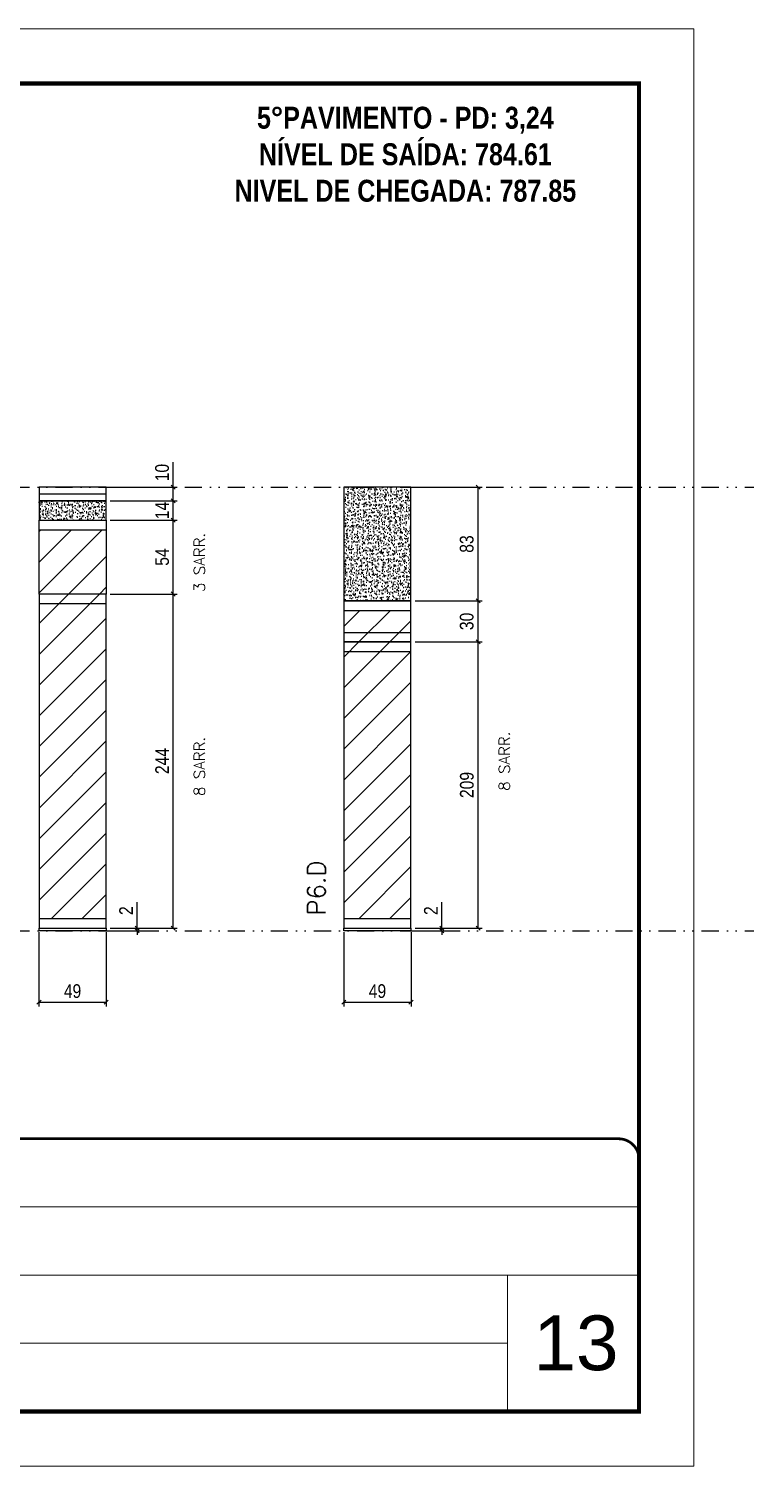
# Model space of a CAD drawing. Extents: x 13770 to 23315, y 867 to 16997.
# Drawn here: x 15385 to 15908, y 12353 to 13403 of the extents above; entities that cross this region are included whole.
import ezdxf

# ---------------------------------------------------------------- set-up
doc = ezdxf.new("R2010")
doc.units = 0
for name, pattern in [('CONTINUO', [0]), ('DASHED', [0.75, 0.5, -0.25]), ('DIVIDE2', [0.625, 0.25, -0.125, 0, -0.125, 0, -0.125])]:
    doc.linetypes.add(name, pattern=pattern)
for name, color, linetype, lineweight in [('CARIMBO', 255, 'Continuous', 9), ('Folhas', 255, 'Continuous', 9), ('Hachura', 251, 'Continuous', 9), ('SARRAFO DE PRESSAO', 251, 'DASHED', 9), ('Texto Seção', 7, 'Continuous', 15)]:
    doc.layers.add(name, color=color, linetype=linetype, lineweight=lineweight)
for name, color, linetype in [('COTA', 241, 'Continuous'), ('NOMENCLATURA', 7, 'Continuous'), ('Nível', 160, 'Continuous'), ('Painéis', 200, 'Continuous'), ('SARR_2.2x7', 40, 'Continuous'), ('SARR_7x10', 140, 'Continuous')]:
    doc.layers.add(name, color=color, linetype=linetype)
doc.styles.add('ARIAL', font='arial.ttf')
doc.styles.add('COTA TECNICA', font='techl___.ttf', dxfattribs={"height": 10})
doc.styles.add('COTA TECNICA-50', font='techl___.ttf', dxfattribs={"height": 10})
doc.styles.add('REGUA-120', font='ROMANS.shx', dxfattribs={"height": 15})
doc.styles.add('ROMANC', font='techb___.ttf', dxfattribs={"height": 2.5})
doc.styles.add('ROMANS', font='romans.shx')
doc.dimstyles.new('COTA PAINEL-50', dxfattribs={"dimtxt": 10, "dimasz": 3, "dimexe": 3, "dimexo": 3, "dimgap": 3, "dimtad": 1, "dimdec": 1, "dimzin": 12, "dimdsep": 46, "dimtxsty": 'COTA TECNICA-50', "dimblk1": 'OBLIQUE', "dimblk2": 'OBLIQUE', "dimsah": 1, "dimcen": 0.9, "dimclrd": 4, "dimclre": 4, "dimclrt": 240, "dimadec": 1, "dimazin": 3, "dimtfac": 1, "dimtdec": 1, "dimtmove": 0, "dimatfit": 3, "dimfxl": 1, "dimtolj": 1, "dimtzin": 12, "dimarcsym": 0})
doc.dimstyles.new('PAINEL', dxfattribs={"dimtxt": 10, "dimasz": 3, "dimexe": 3, "dimexo": 3, "dimgap": 3, "dimtad": 1, "dimdec": 1, "dimzin": 12, "dimdsep": 46, "dimtxsty": 'COTA TECNICA', "dimblk1": 'OBLIQUE', "dimblk2": 'OBLIQUE', "dimsah": 1, "dimcen": 0.9, "dimclrd": 4, "dimclre": 4, "dimclrt": 240, "dimadec": 1, "dimazin": 3, "dimtfac": 1, "dimtdec": 1, "dimtmove": 0, "dimatfit": 3, "dimfxl": 1, "dimtolj": 1, "dimtzin": 12, "dimarcsym": 0})

# ---------------------------------------------------------------- blocks, each defined once
blk = doc.blocks.new('9999999999')
at = {"color": 30, "linetype": 'CONTINUO'}
for p, q in [((98564.6, 34379.6), (99584, 34379.6)), ((98564.6, 34329.8), (99488, 34329.8)), ((99584, 34329.8), (99488, 34329.8)), ((99488, 34329.8), (99488, 34230.2)), ((98564.6, 34280), (99488, 34280))]:
    blk.add_line(p, q, dxfattribs=at)
at = {"color": 30, "linetype": 'CONTINUO', "const_width": 2}
blk.add_lwpolyline([(99584, 34230.2), (99584, 34414.4, 0.414214), (99569, 34429.4), (98229, 34429.4, 0.414214), (98214, 34414.4), (98214, 34245.2, 0.414214), (98229, 34230.2), (99584, 34230.2)], format="xyb", dxfattribs=at)
at = {"layer": 'Folhas'}
blk.add_lwpolyline([(98139, 34190.2), (99624, 34190.2), (99624, 35240.2), (98139, 35240.2)], close=True, dxfattribs=at)
at = {"layer": 'Folhas', "color": 30, "const_width": 3}
blk.add_lwpolyline([(98214, 34230.2), (99584, 34230.2), (99584, 35200.2), (98214, 35200.2)], close=True, dxfattribs=at)
blk = doc.blocks.new('_Oblique')
at = {"color": 0, "linetype": 'ByBlock', "lineweight": -2}
blk.add_line((-0.5, -0.5), (0.5, 0.5), dxfattribs=at)
blk = doc.blocks.new('*D207')
at = {"layer": 'COTA', "color": 4, "lineweight": -2, "transparency": 16777216}
for p, q in [((15392.9, 12742.9), (15392.9, 12688.7)), ((15441.9, 12742.9), (15441.9, 12688.7)), ((15392.9, 12691.7), (15441.9, 12691.7))]:
    blk.add_line(p, q, dxfattribs=at)
at = {"layer": 'Defpoints', "color": 0, "transparency": 16777216}
for p in [(15392.9, 12745.9), (15441.9, 12745.9), (15441.9, 12691.7)]:
    blk.add_point(p, dxfattribs=at)
at = {"layer": 'COTA', "color": 4, "lineweight": -2, "transparency": 16777216, "xscale": 3, "yscale": 3, "zscale": 3, "rotation": 180}
blk.add_blockref('_Oblique', (15392.9, 12691.7), dxfattribs=at)
at = {"layer": 'COTA', "color": 4, "lineweight": -2, "transparency": 16777216, "xscale": 3, "yscale": 3, "zscale": 3}
blk.add_blockref('_Oblique', (15441.9, 12691.7), dxfattribs=at)
at = {"layer": 'COTA', "color": 240, "transparency": 16777216, "insert": (15417.4, 12699.8), "char_height": 10, "attachment_point": 5, "style": 'COTA TECNICA'}
blk.add_mtext('\\A1;49', dxfattribs=at)
blk = doc.blocks.new('*D208')
at = {"layer": 'COTA', "color": 4, "lineweight": -2, "transparency": 16777216}
for p, q in [((15464.5, 12745.9), (15464.5, 12764.7)), ((15444.9, 12745.9), (15467.5, 12745.9)), ((15444.9, 12743.9), (15467.5, 12743.9)), ((15464.5, 12743.9), (15464.5, 12745.9)), ((15464.5, 12743.9), (15464.5, 12740.9))]:
    blk.add_line(p, q, dxfattribs=at)
at = {"layer": 'Defpoints', "color": 0, "transparency": 16777216}
for p in [(15441.9, 12745.9), (15441.9, 12743.9), (15464.5, 12743.9)]:
    blk.add_point(p, dxfattribs=at)
at = {"layer": 'COTA', "color": 4, "lineweight": -2, "transparency": 16777216, "xscale": 3, "yscale": 3, "zscale": 3}
for p, rotation in [((15464.5, 12745.9), 270), ((15464.5, 12743.9), 90)]:
    blk.add_blockref('_Oblique', p, dxfattribs=dict(at, rotation=rotation))
at = {"layer": 'COTA', "color": 240, "transparency": 16777216, "insert": (15456.5, 12758.6), "char_height": 10, "attachment_point": 5, "rotation": 90, "style": 'COTA TECNICA-50'}
blk.add_mtext('\\A1;2', dxfattribs=at)
blk = doc.blocks.new('*D209')
at = {"layer": 'COTA', "color": 4, "lineweight": -2, "transparency": 16777216}
for p, q in [((15444.9, 13057.9), (15493.9, 13057.9)), ((15490.9, 13043.9), (15490.9, 13057.9)), ((15444.9, 13043.9), (15493.9, 13043.9))]:
    blk.add_line(p, q, dxfattribs=at)
at = {"layer": 'Defpoints', "color": 0, "transparency": 16777216}
for p in [(15441.9, 13057.9), (15490.9, 13057.9), (15441.9, 13043.9)]:
    blk.add_point(p, dxfattribs=at)
at = {"layer": 'COTA', "color": 4, "lineweight": -2, "transparency": 16777216, "xscale": 3, "yscale": 3, "zscale": 3}
for p, rotation in [((15490.9, 13057.9), 90), ((15490.9, 13043.9), 270)]:
    blk.add_blockref('_Oblique', p, dxfattribs=dict(at, rotation=rotation))
at = {"layer": 'COTA', "color": 240, "transparency": 16777216, "insert": (15482.8, 13050.9), "char_height": 10, "attachment_point": 5, "rotation": 90, "style": 'COTA TECNICA'}
blk.add_mtext('\\A1;14', dxfattribs=at)
blk = doc.blocks.new('*D210')
at = {"layer": 'COTA', "color": 4, "lineweight": -2, "transparency": 16777216}
for p, q in [((15444.9, 12989.9), (15493.9, 12989.9)), ((15490.9, 12745.9), (15490.9, 12989.9)), ((15444.9, 12745.9), (15493.9, 12745.9))]:
    blk.add_line(p, q, dxfattribs=at)
at = {"layer": 'Defpoints', "color": 0, "transparency": 16777216}
for p in [(15441.9, 12989.9), (15490.9, 12989.9), (15441.9, 12745.9)]:
    blk.add_point(p, dxfattribs=at)
at = {"layer": 'COTA', "color": 4, "lineweight": -2, "transparency": 16777216, "xscale": 3, "yscale": 3, "zscale": 3}
for p, rotation in [((15490.9, 12989.9), 90), ((15490.9, 12745.9), 270)]:
    blk.add_blockref('_Oblique', p, dxfattribs=dict(at, rotation=rotation))
at = {"layer": 'COTA', "color": 240, "transparency": 16777216, "insert": (15482.8, 12867.9), "char_height": 10, "attachment_point": 5, "rotation": 90, "style": 'COTA TECNICA'}
blk.add_mtext('\\A1;244', dxfattribs=at)
blk = doc.blocks.new('*D211')
at = {"layer": 'COTA', "color": 4, "lineweight": -2, "transparency": 16777216}
for p, q in [((15444.9, 13043.9), (15493.9, 13043.9)), ((15490.9, 12989.9), (15490.9, 13043.9)), ((15444.9, 12989.9), (15493.9, 12989.9))]:
    blk.add_line(p, q, dxfattribs=at)
at = {"layer": 'Defpoints', "color": 0, "transparency": 16777216}
for p in [(15441.9, 13043.9), (15490.9, 13043.9), (15441.9, 12989.9)]:
    blk.add_point(p, dxfattribs=at)
at = {"layer": 'COTA', "color": 4, "lineweight": -2, "transparency": 16777216, "xscale": 3, "yscale": 3, "zscale": 3}
for p, rotation in [((15490.9, 13043.9), 90), ((15490.9, 12989.9), 270)]:
    blk.add_blockref('_Oblique', p, dxfattribs=dict(at, rotation=rotation))
at = {"layer": 'COTA', "color": 240, "transparency": 16777216, "insert": (15482.8, 13016.9), "char_height": 10, "attachment_point": 5, "rotation": 90, "style": 'COTA TECNICA'}
blk.add_mtext('\\A1;54', dxfattribs=at)
blk = doc.blocks.new('*D699')
at = {"layer": 'COTA', "color": 4, "lineweight": -2, "transparency": 16777216}
for p, q in [((15615.5, 12742.9), (15615.5, 12688.7)), ((15664.5, 12742.9), (15664.5, 12688.7)), ((15615.5, 12691.7), (15664.5, 12691.7))]:
    blk.add_line(p, q, dxfattribs=at)
at = {"layer": 'Defpoints', "color": 0, "transparency": 16777216}
for p in [(15615.5, 12745.9), (15664.5, 12745.9), (15664.5, 12691.7)]:
    blk.add_point(p, dxfattribs=at)
at = {"layer": 'COTA', "color": 4, "lineweight": -2, "transparency": 16777216, "xscale": 3, "yscale": 3, "zscale": 3, "rotation": 180}
blk.add_blockref('_Oblique', (15615.5, 12691.7), dxfattribs=at)
at = {"layer": 'COTA', "color": 4, "lineweight": -2, "transparency": 16777216, "xscale": 3, "yscale": 3, "zscale": 3}
blk.add_blockref('_Oblique', (15664.5, 12691.7), dxfattribs=at)
at = {"layer": 'COTA', "color": 240, "transparency": 16777216, "insert": (15640, 12699.8), "char_height": 10, "attachment_point": 5, "style": 'COTA TECNICA'}
blk.add_mtext('\\A1;49', dxfattribs=at)
blk = doc.blocks.new('*D700')
at = {"layer": 'COTA', "color": 4, "lineweight": -2, "transparency": 16777216}
for p, q in [((15687, 12745.9), (15687, 12764.7)), ((15667.5, 12745.9), (15690, 12745.9)), ((15667.5, 12743.9), (15690, 12743.9)), ((15687, 12743.9), (15687, 12745.9)), ((15687, 12743.9), (15687, 12740.9))]:
    blk.add_line(p, q, dxfattribs=at)
at = {"layer": 'Defpoints', "color": 0, "transparency": 16777216}
for p in [(15664.5, 12745.9), (15664.5, 12743.9), (15687, 12743.9)]:
    blk.add_point(p, dxfattribs=at)
at = {"layer": 'COTA', "color": 4, "lineweight": -2, "transparency": 16777216, "xscale": 3, "yscale": 3, "zscale": 3}
for p, rotation in [((15687, 12745.9), 270), ((15687, 12743.9), 90)]:
    blk.add_blockref('_Oblique', p, dxfattribs=dict(at, rotation=rotation))
at = {"layer": 'COTA', "color": 240, "transparency": 16777216, "insert": (15679, 12758.6), "char_height": 10, "attachment_point": 5, "rotation": 90, "style": 'COTA TECNICA-50'}
blk.add_mtext('\\A1;2', dxfattribs=at)
blk = doc.blocks.new('*D701')
at = {"layer": 'COTA', "color": 4, "lineweight": -2, "transparency": 16777216}
for p, q in [((15667.5, 13067.9), (15716.5, 13067.9)), ((15713.5, 12984.9), (15713.5, 13067.9)), ((15667.5, 12984.9), (15716.5, 12984.9))]:
    blk.add_line(p, q, dxfattribs=at)
at = {"layer": 'Defpoints', "color": 0, "transparency": 16777216}
for p in [(15664.5, 13067.9), (15713.5, 13067.9), (15664.5, 12984.9)]:
    blk.add_point(p, dxfattribs=at)
at = {"layer": 'COTA', "color": 4, "lineweight": -2, "transparency": 16777216, "xscale": 3, "yscale": 3, "zscale": 3}
for p, rotation in [((15713.5, 13067.9), 90), ((15713.5, 12984.9), 270)]:
    blk.add_blockref('_Oblique', p, dxfattribs=dict(at, rotation=rotation))
at = {"layer": 'COTA', "color": 240, "transparency": 16777216, "insert": (15705.2, 13026.4), "char_height": 10, "attachment_point": 5, "rotation": 90, "style": 'COTA TECNICA'}
blk.add_mtext('\\A1;83', dxfattribs=at)
blk = doc.blocks.new('*D702')
at = {"layer": 'COTA', "color": 4, "lineweight": -2, "transparency": 16777216}
for p, q in [((15667.5, 12954.9), (15716.5, 12954.9)), ((15713.5, 12745.9), (15713.5, 12954.9)), ((15667.5, 12745.9), (15716.5, 12745.9))]:
    blk.add_line(p, q, dxfattribs=at)
at = {"layer": 'Defpoints', "color": 0, "transparency": 16777216}
for p in [(15664.5, 12954.9), (15713.5, 12954.9), (15664.5, 12745.9)]:
    blk.add_point(p, dxfattribs=at)
at = {"layer": 'COTA', "color": 4, "lineweight": -2, "transparency": 16777216, "xscale": 3, "yscale": 3, "zscale": 3}
for p, rotation in [((15713.5, 12954.9), 90), ((15713.5, 12745.9), 270)]:
    blk.add_blockref('_Oblique', p, dxfattribs=dict(at, rotation=rotation))
at = {"layer": 'COTA', "color": 240, "transparency": 16777216, "insert": (15705.3, 12850.4), "char_height": 10, "attachment_point": 5, "rotation": 90, "style": 'COTA TECNICA'}
blk.add_mtext('\\A1;209', dxfattribs=at)
blk = doc.blocks.new('*D875')
at = {"layer": 'COTA', "color": 4, "lineweight": -2, "transparency": 16777216}
for p, q in [((15667.5, 12984.9), (15716.5, 12984.9)), ((15713.5, 12954.9), (15713.5, 12984.9)), ((15667.5, 12954.9), (15716.5, 12954.9))]:
    blk.add_line(p, q, dxfattribs=at)
at = {"layer": 'Defpoints', "color": 0, "transparency": 16777216}
for p in [(15664.5, 12984.9), (15713.5, 12984.9), (15664.5, 12954.9)]:
    blk.add_point(p, dxfattribs=at)
at = {"layer": 'COTA', "color": 4, "lineweight": -2, "transparency": 16777216, "xscale": 3, "yscale": 3, "zscale": 3}
for p, rotation in [((15713.5, 12984.9), 90), ((15713.5, 12954.9), 270)]:
    blk.add_blockref('_Oblique', p, dxfattribs=dict(at, rotation=rotation))
at = {"layer": 'COTA', "color": 240, "transparency": 16777216, "insert": (15705.2, 12969.9), "char_height": 10, "attachment_point": 5, "rotation": 90, "style": 'COTA TECNICA'}
blk.add_mtext('\\A1;30', dxfattribs=at)
blk = doc.blocks.new('*D1762')
at = {"layer": 'COTA', "color": 4, "lineweight": -2, "transparency": 16777216}
for p, q in [((15490.9, 13067.9), (15490.9, 13086.3)), ((15444.9, 13067.9), (15493.9, 13067.9)), ((15490.9, 13057.9), (15490.9, 13067.9)), ((15444.9, 13057.9), (15493.9, 13057.9))]:
    blk.add_line(p, q, dxfattribs=at)
at = {"layer": 'Defpoints', "color": 0, "transparency": 16777216}
for p in [(15441.9, 13067.9), (15490.9, 13067.9), (15441.9, 13057.9)]:
    blk.add_point(p, dxfattribs=at)
at = {"layer": 'COTA', "color": 4, "lineweight": -2, "transparency": 16777216, "xscale": 3, "yscale": 3, "zscale": 3}
for p, rotation in [((15490.9, 13067.9), 90), ((15490.9, 13057.9), 270)]:
    blk.add_blockref('_Oblique', p, dxfattribs=dict(at, rotation=rotation))
at = {"layer": 'COTA', "color": 240, "transparency": 16777216, "insert": (15482.8, 13078.6), "char_height": 10, "attachment_point": 5, "rotation": 90, "style": 'COTA TECNICA'}
blk.add_mtext('\\A1;10', dxfattribs=at)

msp = doc.modelspace()

# ---------------------------------------------------------------- hatches: boundary and pattern name
at = {"layer": 'COTA'}
h = msp.add_hatch(dxfattribs=at)
h.set_pattern_fill('AR-CONC', color=256, scale=0.03)
h.set_pattern_definition([(50, (-3837.6315, -2328.15), (5.4655401, -0.4781726), [0.5715, -6.2865]), (355, (-3837.6315, -2328.15), (-1.0573026, 5.7317054), [0.4572, -5.0292175]), (100.451445, (-3837.176, -2328.19), (4.4082374, 5.2535326), [0.4857003, -5.3427073]), (46.1842, (-3837.6315, -2326.626), (8.1323712, -1.2612698), [0.85725, -9.42975]), (96.635558, (-3836.954, -2326.731), (7.122124, 7.4227837), [0.7285507, -8.0140682]), (351.18415, (-3837.6315, -2326.626), (7.122124, 7.4227837), [0.685799, -7.543792]), (21, (-3836.8695, -2327.007), (4.5484317, -3.06795595), [0.5715, -6.2865]), (326, (-3836.8695, -2327.007), (1.8540609, 5.525639), [0.4572, -5.0292]), (71.451445, (-3836.4904, -2327.263), (6.4024926, 2.4576831), [0.4857003, -5.3426981]), (37.5, (-3837.6315, -2328.1502), (0.0926581, 2.53665117), [0, -4.96824, 0, -5.1054, 0, -5.04825]), (7.5, (-3837.6315, -2328.1502), (2.00458988, 3.00541724), [0, -2.91084, 0, -4.85394, 0, -1.92405]), (327.5, (-3839.3307, -2328.1502), (4.06771786, -0.17186232), [0, -1.905, 0, -5.9436, 0, -7.8867]), (317.5, (-3840.0927, -2328.1502), (4.44387544, 0.76279473), [0, -2.4765, 0, -3.94716, 0, -5.6007])])
h.paths.add_polyline_path([(15664.47, 12984.88), (15664.47, 13067.88), (15615.47, 13067.88), (15615.47, 12984.88)])
h = msp.add_hatch(dxfattribs=at)
h.set_pattern_fill('AR-CONC', color=256, scale=0.03)
h.set_pattern_definition([(50, (-4060.1763, -2277.15), (5.4655401, -0.4781726), [0.5715, -6.2865]), (355, (-4060.1763, -2277.15), (-1.0573026, 5.7317054), [0.4572, -5.0292175]), (100.451445, (-4059.721, -2277.19), (4.4082374, 5.2535326), [0.4857003, -5.3427073]), (46.1842, (-4060.176, -2275.626), (8.1323712, -1.2612698), [0.85725, -9.42975]), (96.635558, (-4059.499, -2275.731), (7.122124, 7.4227837), [0.7285507, -8.0140682]), (351.18415, (-4060.176, -2275.626), (7.122124, 7.4227837), [0.685799, -7.543792]), (21, (-4059.4143, -2276.007), (4.5484317, -3.06795595), [0.5715, -6.2865]), (326, (-4059.4143, -2276.007), (1.8540609, 5.525639), [0.4572, -5.0292]), (71.451445, (-4059.0353, -2276.263), (6.4024926, 2.4576831), [0.4857003, -5.3426981]), (37.5, (-4060.1763, -2277.1502), (0.0926581, 2.53665117), [0, -4.96824, 0, -5.1054, 0, -5.04825]), (7.5, (-4060.1763, -2277.1502), (2.00458988, 3.00541724), [0, -2.91084, 0, -4.85394, 0, -1.92405]), (327.5, (-4061.8756, -2277.1502), (4.06771786, -0.17186232), [0, -1.905, 0, -5.9436, 0, -7.8867]), (317.5, (-4062.6376, -2277.1502), (4.44387544, 0.76279473), [0, -2.4765, 0, -3.94716, 0, -5.6007])])
h.paths.add_polyline_path([(15441.93, 13057.88), (15392.93, 13057.88), (15392.93, 13043.88), (15441.93, 13043.88)])
at = {"layer": 'Hachura', "linetype": 'ByBlock'}
h = msp.add_hatch(dxfattribs=at)
h.set_pattern_fill('ANSI31', color=256, scale=5)
h.paths.add_polyline_path([(14968.68, 13014.88), (14906.68, 13014.88), (14906.68, 12984.88), (14968.68, 12984.88)])
h.paths.add_polyline_path([(15234.41, 13014.88), (15172.41, 13014.88), (15172.41, 12984.88), (15234.41, 12984.88)])
h.paths.add_polyline_path([(15441.93, 13036.88), (15392.93, 13036.88), (15392.93, 12989.88), (15441.93, 12989.88)])
h.paths.add_polyline_path([(15664.47, 12977.88), (15615.47, 12977.88), (15615.47, 12961.88), (15664.47, 12961.88)])
h.paths.add_polyline_path([(15664.47, 12961.88), (15615.47, 12961.88), (15615.47, 12954.88), (15664.47, 12954.88)])
h = msp.add_hatch(dxfattribs=at)
h.set_pattern_fill('ANSI31', color=256, scale=5)
h.paths.add_polyline_path([(15441.93, 12989.88), (15392.93, 12989.88), (15392.93, 12752.88), (15441.93, 12752.88)])
h = msp.add_hatch(dxfattribs=at)
h.set_pattern_fill('ANSI31', color=256, scale=5)
h.paths.add_polyline_path([(15615.47, 12752.88), (15664.47, 12752.88), (15664.47, 12954.88), (15615.47, 12954.88)])
h.paths.add_polyline_path([(15615.47, 12919.88), (15664.47, 12954.88)], flags=17)

# ---------------------------------------------------------------- linework, layer by layer
at = {"layer": 'COTA'}
for points in [[(15615.47, 12984.88), (15664.47, 12984.88), (15664.47, 13067.88), (15615.47, 13067.88)], [(15392.93, 13043.88), (15441.93, 13043.88), (15441.93, 13057.88), (15392.93, 13057.88)]]:
    msp.add_lwpolyline(points, close=True, dxfattribs=at)
at = {"layer": 'Nível', "color": 4, "linetype": 'DIVIDE2', "ltscale": 50}
for p, q in [((13769.54, 13067.88), (21112.79, 13067.88)), ((13769.54, 12743.88), (21112.79, 12743.88))]:
    msp.add_line(p, q, dxfattribs=at)
at = {"layer": 'Painéis'}
for points in [[(15392.93, 13057.88), (15441.93, 13057.88), (15441.93, 13067.88), (15392.93, 13067.88)], [(15392.93, 13043.88), (15441.93, 13043.88), (15441.93, 12989.88), (15392.93, 12989.88)], [(15392.93, 12745.88), (15441.93, 12745.88), (15441.93, 12989.88), (15392.93, 12989.88)], [(15615.47, 12954.88), (15664.47, 12954.88), (15664.47, 12984.88), (15615.47, 12984.88)], [(15615.47, 12745.88), (15664.47, 12745.88), (15664.47, 12954.88), (15615.47, 12954.88)], [(15392.93, 12745.88), (15441.93, 12745.88), (15441.93, 12743.88), (15392.93, 12743.88)], [(15615.47, 12745.88), (15664.47, 12745.88), (15664.47, 12743.88), (15615.47, 12743.88)]]:
    msp.add_lwpolyline(points, close=True, dxfattribs=at)
at = {"layer": 'SARR_2.2x7', "linetype": 'ByBlock'}
for p, q in [((15392.93, 13036.88), (15441.93, 13036.88)), ((15392.93, 12982.88), (15441.93, 12982.88)), ((15615.47, 12977.88), (15664.47, 12977.88)), ((15615.47, 12961.88), (15664.47, 12961.88)), ((15615.47, 12947.88), (15664.47, 12947.88)), ((15392.93, 12752.88), (15441.93, 12752.88)), ((15615.47, 12752.88), (15664.47, 12752.88))]:
    msp.add_line(p, q, dxfattribs=at)
at = {"layer": 'SARR_7x10'}
msp.add_line((15441.93, 13062.88), (15392.93, 13062.88), dxfattribs=at)

# ---------------------------------------------------------------- block references
at = {"layer": 'SARRAFO DE PRESSAO', "color": 6, "linetype": 'ByBlock'}
msp.add_blockref('9999999999', (-83752.98, -21837.41), dxfattribs=at)

# ---------------------------------------------------------------- texts
at = {"layer": 'CARIMBO', "style": 'ARIAL'}
msp.add_text('13', height=40, dxfattribs=at).set_placement((15753.86, 12422.94))
at = {"layer": 'NOMENCLATURA', "color": 2, "insert": (15660.38, 13345.82), "char_height": 16, "attachment_point": 2, "style": 'ROMANC'}
msp.add_mtext_dynamic_manual_height_columns('5°PAVIMENTO - PD: 3,24\\PNÍVEL DE SAÍDA: 784.61\\PNIVEL DE CHEGADA: 787.85', width=376.0554, gutter_width=1, heights=[0], dxfattribs=at)
at = {"layer": 'Texto Seção', "linetype": 'Continuous', "style": 'ROMANS'}
for s, p in [('3 SARR.', (15514.07, 12991.36)), ('8 SARR.', (15514.07, 12842.36)), ('8 SARR.', (15736.62, 12846.19))]:
    msp.add_text(s, height=8, rotation=90, dxfattribs=at).set_placement(p)
at = {"layer": 'Texto Seção', "insert": (15602, 12755.13), "char_height": 13, "width": 285.3299, "attachment_point": 7, "rotation": 90, "style": 'REGUA-120'}
msp.add_mtext('P6.D', dxfattribs=at)

# ---------------------------------------------------------------- dimensions: what is measured, and where the dimension line sits
at = {"layer": 'COTA'}
for base, p1, p2, picture, middle in [((15490.91, 13067.88), (15441.93, 13057.88), (15441.93, 13067.88), '*D1762', (15482.81, 13078.59)), ((15713.45, 13067.88), (15664.47, 12984.88), (15664.47, 13067.88), '*D701', (15705.21, 13026.38)), ((15490.91, 12989.88), (15441.93, 12745.88), (15441.93, 12989.88), '*D210', (15482.84, 12867.88)), ((15713.45, 12984.88), (15664.47, 12954.88), (15664.47, 12984.88), '*D875', (15705.24, 12969.88)), ((15713.45, 12954.88), (15664.47, 12745.88), (15664.47, 12954.88), '*D702', (15705.32, 12850.38))]:
    dim = msp.add_linear_dim(base=base, p1=p1, p2=p2, angle=90, dimstyle='PAINEL', dxfattribs=at)
    dim.commit()
    dim.dimension.update_dxf_attribs({"geometry": picture, "text_midpoint": middle})
for base, p1, p2, dimstyle, picture, middle in [((15490.91, 13057.88), (15441.93, 13043.88), (15441.93, 13057.88), 'PAINEL', '*D209', (15490.91, 13050.88)), ((15464.45, 12743.88), (15441.93, 12745.88), (15441.93, 12743.88), 'COTA PAINEL-50', '*D208', (15464.45, 12758.62)), ((15687, 12743.88), (15664.47, 12745.88), (15664.47, 12743.88), 'COTA PAINEL-50', '*D700', (15687, 12758.62))]:
    dim = msp.add_linear_dim(base=base, p1=p1, p2=p2, angle=90, dimstyle=dimstyle, dxfattribs=at)
    dim.commit()
    dim.dimension.update_dxf_attribs({"geometry": picture, "text_midpoint": middle, "dimtype": 160})
dim = msp.add_linear_dim(base=(15490.91, 13043.88), p1=(15441.93, 12989.88), p2=(15441.93, 13043.88), angle=90, dimstyle='PAINEL', override={"dimtmove": 1}, dxfattribs=at)
dim.commit()
dim.dimension.update_dxf_attribs({"geometry": '*D211', "text_midpoint": (15482.8, 13016.88)})
for base, p1, p2, picture, middle in [((15441.93, 12691.7), (15392.93, 12745.88), (15441.93, 12745.88), '*D207', (15417.43, 12699.8)), ((15664.47, 12691.7), (15615.47, 12745.88), (15664.47, 12745.88), '*D699', (15639.97, 12699.8))]:
    dim = msp.add_linear_dim(base=base, p1=p1, p2=p2, dimstyle='PAINEL', override={"dimarcsym": 2}, dxfattribs=at)
    dim.commit()
    dim.dimension.update_dxf_attribs({"geometry": picture, "text_midpoint": middle})

doc.saveas('drawing.dxf')
